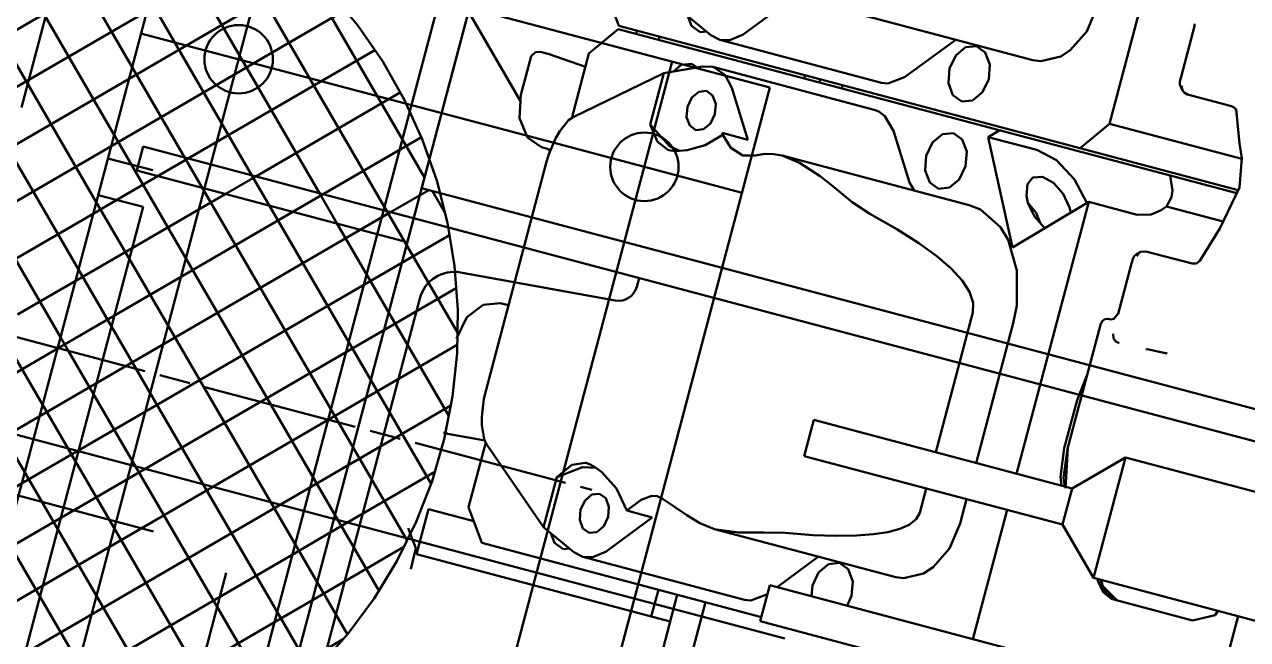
# Model space of a CAD drawing. Header units: centimetres. Extents: x 139057 to 200038, y 34824 to 80516.
# Drawn here: x 170211.96 to 170251.3, y 61306.37 to 61326.15 of the extents above; entities that cross this region are included whole.
import ezdxf

# ---------------------------------------------------------------- set-up
doc = ezdxf.new("R2010")
doc.units = ezdxf.units.CM
doc.header["$LTSCALE"] = 100
doc.layers.get('0').update_dxf_attribs({"lineweight": 0})
doc.layers.add('440_ALTRI_ELEMENTI_001-AM_0', color=31, linetype='Continuous', lineweight=50)
pattern_1 = [(120.1482787466947, (-202.6132455050501, -1485.716848886164), (-1.372756539722049, -0.7973052945079098), []), (210.1482787466947, (-202.6132455050501, -1485.716848886164), (0.7973052945079098, -1.372756539722049), [])]

# ---------------------------------------------------------------- blocks, each defined once
blk = doc.blocks.new('A$C12667F03')
h = blk.add_hatch()
h.set_pattern_fill('ANSI37', color=256, scale=0.5, angle=75.1482787466947, style=0)
h.set_pattern_definition(pattern_1)
h.paths.add_polyline_path([(-387.1008311297301, -1151.592741927656), (-386.6435059207979, -1151.457960067841), (-386.1673863876167, -1151.451274930092), (-385.7063218123767, -1151.573538816127), (-385.2960761088434, -1151.815267934056), (-384.9656285114143, -1152.158949299308), (-384.7408129471842, -1152.579110241088), (-384.637068604261, -1153.044240711781), (-384.6628816809061, -1153.520018963667), (-384.7014065842632, -1153.633433206531), (-383.3847456212643, -1153.98258187488), (-379.8035596470836, -1140.477710573527), (-379.803559093878, -1140.477710715088), (-379.3972878708992, -1138.945637098106), (-380.3170730687234, -1138.516705034825), (-381.6375523499701, -1138.038258119079), (-382.9946480907056, -1137.678387074324), (-384.3786943453852, -1137.439655064198), (-385.778447148532, -1137.324526487442), (-387.1831164817813, -1137.333276188525), (-388.5808175812963, -1137.465952044877), (-389.9620821672979, -1137.721961146744), (-391.3148679594997, -1138.098806737515), (-392.6291940278861, -1138.59396274254), (-393.8942116919461, -1139.203581324371), (-395.1007491137389, -1139.922335407289), (-396.2390230103883, -1140.744542828354), (-397.300344842628, -1141.664748361858), (-398.2763518757674, -1142.674823990616), (-399.1588095195148, -1143.767125001701), (-403.7128378554735, -1143.933398491296), (-404.3893913805041, -1145.164100161346), (-404.9543004344705, -1146.449754177185), (-405.4034237760607, -1147.780595815333), (-405.7333304706517, -1149.145637421461), (-405.9412009875778, -1150.534246473166), (-406.025438745648, -1151.936500726792), (-405.9858677118573, -1153.34003212169), (-402.0505645826015, -1155.735240942391), (-401.7639024249765, -1157.110150149616), (-401.3573410242352, -1158.454262896033), (-400.8332783292535, -1159.757114967855), (-400.1963017649505, -1161.008696107718), (-399.4509987711463, -1162.198996050807), (-398.6031797017458, -1163.318714803609), (-397.659877819151, -1164.359262643906), (-396.6287378511879, -1165.312405003759), (-395.5171775158051, -1166.171002043935), (-394.3340644642267, -1166.927529460343), (-393.0882956377718, -1167.576524308475), (-391.7904742445353, -1168.113105727884), (-390.4502368431095, -1168.532649180444), (-389.0782159596238, -1168.832335187646), (-387.6850441164825, -1169.009344218823), (-387.3726642608199, -1169.021266921016), (-384.6428507372293, -1158.726973204466), (-387.6392871785465, -1157.932386113855), (-387.1574090785834, -1156.115194334241), (-384.1609726354036, -1156.909781409951), (-383.3847456212643, -1153.98258187488), (-384.7014065842632, -1153.633433206531), (-384.816175344542, -1153.97130329028), (-385.0854337915334, -1154.364420494589), (-385.4510827298764, -1154.670420675131), (-385.8852623041275, -1154.86617203668), (-386.3568469743732, -1154.93768528715), (-386.8297392867062, -1154.879531501385), (-387.2693101997975, -1154.695720701071), (-387.6434938806597, -1154.399928851577), (-387.9236260942671, -1154.014758175763), (-388.0896029855612, -1153.567782877537), (-388.1286874964389, -1153.092900096031), (-388.0382223549786, -1152.62495506421), (-387.8248903501335, -1152.198902590724), (-387.5043006289307, -1151.846295899304)])
h.paths.add_polyline_path([(-383.1929615839872, -1159.111450953933), (-384.6428501840237, -1158.726973346027), (-387.2060341435972, -1168.392896792444), (-385.7561455454234, -1168.7773744078), (-385.2742675981972, -1166.960183194431), (-385.7575643464479, -1166.832023842784), (-385.5525096181336, -1166.058749927732), (-385.0692128680203, -1166.186909271928)])
h.paths.add_polyline_path([(-381.5014263942394, -1159.560007772001), (-383.1929615839872, -1159.111450953933), (-385.0692128680203, -1166.186909271928), (-383.3776776764098, -1166.635466089996)])
h.paths.add_polyline_path([(-385.2742675981972, -1166.960183194431), (-385.7561456981603, -1168.777374981495), (-387.2060342963341, -1168.392897358688), (-387.3726636759493, -1169.021266943368), (-386.2813831578496, -1169.062918155047), (-384.8787333715263, -1168.991559176298), (-383.9687121316347, -1168.864293164166), (-383.5827324084494, -1167.408740012499)])
h.paths.add_polyline_path([(-384.6428501840237, -1158.726973346027), (-383.1929615839872, -1159.111450953933), (-382.7110834858868, -1157.29425918177), (-384.160972082198, -1156.909781551512)])
h.paths.add_polyline_path([(-384.160972082198, -1156.909781551512), (-382.7110834858868, -1157.29425918177), (-381.9348564698848, -1154.367059639248), (-383.3847450680587, -1153.982582016441)])
h.paths.add_polyline_path([(-383.1929615839872, -1159.111450953933), (-381.5014263942394, -1159.560007772001), (-381.0195482924137, -1157.742815992387), (-382.7110834858868, -1157.29425918177)])
h.paths.add_polyline_path([(-382.7110834858868, -1157.29425918177), (-381.0195482924137, -1157.742815992387), (-378.6614189140055, -1148.850165894779), (-380.8362508557293, -1148.273449725064), (-380.8003657638583, -1148.138124852034), (-381.7669576119188, -1147.881806588324), (-382.079665920839, -1149.06104874477), (-380.6297773226652, -1149.445526367577)])
h.paths.add_polyline_path([(-381.7669576119188, -1147.881806588324), (-380.8003657638583, -1148.138124852034), (-380.6311961236897, -1147.500175802561), (-378.4563641838286, -1148.076891979726), (-377.8411999318305, -1145.757069951447, -0.4142131629732994), (-378.6224998674843, -1144.411868451687), (-380.7006734694842, -1143.8607838811)])
h.paths.add_polyline_path([(-380.6311961236897, -1147.500175802561), (-380.8362508557293, -1148.273449725064), (-378.6614189140055, -1148.850165894779), (-378.4563641838286, -1148.076891979726)])
h.paths.add_polyline_path([(-378.4563641838286, -1148.076891979726), (-372.8984563584927, -1149.550723238441), (-372.056645288274, -1146.376202216896), (-372.1720805290643, -1146.122373549792), (-376.4959965880516, -1144.975768952223, -0.4142139617730879), (-377.8411999318305, -1145.757069951447)])
h.paths.add_polyline_path([(-380.7006734694842, -1143.8607838811), (-378.6224998674843, -1144.411868451687, -0.4142131629732388), (-377.2772994294319, -1143.630566677602), (-376.6621353059563, -1141.310745155963), (-379.803559093878, -1140.477710715088)])
h.paths.add_polyline_path([(-376.4959965880516, -1144.975768952223), (-372.1720805290643, -1146.122373549792), (-372.2340726583752, -1145.986060066673), (-372.9259227133844, -1144.763896612974), (-373.7226466416869, -1143.607550873014), (-374.6189173880521, -1142.526194667968), (-375.2854298103157, -1141.853378071042), (-375.4495561077747, -1141.809855497035), (-375.4240032184425, -1141.713493971678), (-375.5239980157021, -1141.612553386542), (-376.6621353059563, -1141.310745155963), (-377.2772994294319, -1143.630566677602, -0.4142139617729669)])
h.paths.add_polyline_path([(-375.5239980157021, -1141.612553386542), (-375.6072183932665, -1141.528545870038), (-376.6801319244805, -1140.621744311007), (-377.8284352134469, -1139.813925764116), (-379.0441978808049, -1139.110296858998), (-379.3972878708992, -1138.945637098106), (-379.803559093878, -1140.477710715088)])
h.paths.add_polyline_path([(-373.1035110886696, -1150.323997153493), (-378.6614189140055, -1148.850165894779), (-381.0195482924137, -1157.742815992387), (-375.4616404670778, -1159.216647258552)])
h.paths.add_polyline_path([(-375.4616404670778, -1159.216647258552), (-374.4950486115667, -1159.472965529712), (-372.1369192331586, -1150.580315432104), (-373.1035110886696, -1150.323997153493)])
h.paths.add_polyline_path([(-374.4950480658117, -1159.472965678724), (-373.6734450656477, -1159.690836174937), (-371.7366196263138, -1152.386949001404, -0.3462223393554222), (-370.6001577965471, -1151.531984350237), (-370.6143692984733, -1151.33646400139), (-370.8147867183689, -1150.103265231999), (-371.931863955364, -1149.807041651162)])
h.paths.add_polyline_path([(-373.6734450656477, -1159.690836174937), (-372.1095651696924, -1160.105541697296), (-371.8477758645568, -1159.575050576183), (-371.3402617044303, -1158.26590023801), (-370.950426285297, -1156.916750370117), (-370.6810891266468, -1155.538233502361), (-370.5347145825181, -1154.141593611392), (-370.5125441208038, -1152.737364380213), (-370.6001577965471, -1151.531984350237, 0.3462223393554443), (-371.7366196263138, -1152.386949001404)])
h.paths.add_polyline_path([(-375.4616404670778, -1159.216647258552), (-381.0195482924137, -1157.742815992387), (-383.3776776764098, -1166.635466089996), (-379.7451040289852, -1167.598742342147), (-379.4937654446367, -1167.491202286037), (-378.2565874095562, -1166.826611405762), (-377.3155704747442, -1166.2079306753)])
h.paths.add_polyline_path([(-376.0164080179784, -1165.210107064398), (-375.9823572851274, -1165.18313381687), (-374.9631948891583, -1164.217090732011), (-374.8353648345474, -1164.072506657394), (-373.6734450656477, -1159.690836174937), (-374.4950480658117, -1159.472965678724)])
h.paths.add_polyline_path([(-374.8353648345474, -1164.072506657394), (-374.0329172100428, -1163.164886421117), (-373.1992755226347, -1162.034293739649), (-372.4694390009645, -1160.834791793081), (-372.1095651696924, -1160.105541697296), (-373.6734450656477, -1159.690836174937)])
h.paths.add_polyline_path([(-383.5827324084494, -1167.408740012499), (-383.9687121316347, -1168.864293164166), (-383.4879141404781, -1168.797053805145), (-382.1199717681411, -1168.480093738588), (-380.9656365356896, -1168.102734556946)])
h.paths.add_polyline_path([(-372.8984563584927, -1149.550723238441), (-371.931864501119, -1149.80704150215), (-371.4274982001189, -1147.905045351537), (-371.6527786675397, -1147.26425792888), (-372.056645288274, -1146.376202216896)])
h.paths.add_polyline_path([(-371.082729728103, -1148.997650569829), (-371.6755455426428, -1148.840449242445), (-371.931863955364, -1149.807041651162), (-370.8147867183689, -1150.103265231999), (-370.8396265349838, -1149.950422091933)])
h = blk.add_hatch()
h.set_pattern_fill('ANSI37', color=256, scale=0.5, angle=75.1482787466947, style=0)
h.set_pattern_definition(pattern_1)
h.paths.add_polyline_path([(-383.3776776764098, -1166.635466089996), (-383.5827324084494, -1167.408740012499), (-380.9656365356896, -1168.102734556946), (-380.7850153624568, -1168.043688392791), (-379.7451040289852, -1167.598742342147)])
h.paths.add_polyline_path([(-374.4950486115667, -1159.472965529712), (-375.4616404670778, -1159.216647258552), (-377.3155704747442, -1166.2079306753), (-377.0831364105943, -1166.055114655348), (-376.0164087574485, -1165.210107652994)])
h.paths.add_polyline_path([(-380.6297773226652, -1149.445526367577), (-382.079665920839, -1149.06104874477), (-383.3847450680587, -1153.982582016441), (-381.9348564698848, -1154.367059639248)])
h.paths.add_polyline_path([(-384.6428507372293, -1158.726973204466), (-384.1609726354036, -1156.909781409951), (-387.1574090785834, -1156.115194334241), (-387.6392871785465, -1157.932386113855)])
h.paths.add_polyline_path([(-378.4563641838286, -1148.076891979726), (-378.6614189140055, -1148.850165894779), (-373.1035110886696, -1150.323997153493), (-372.8984563584927, -1149.550723238441)])
h.paths.add_polyline_path([(-377.5592496815625, -1144.693818321975), (-377.8411999318305, -1145.757069951447, 0.4142139617731), (-376.4959965880516, -1144.975768952223)])
h.paths.add_polyline_path([(-373.1035110886696, -1150.323997153493), (-372.1369192331586, -1150.580315432104), (-371.931864501119, -1149.80704150215), (-372.8984563584927, -1149.550723238441)])
h.paths.add_polyline_path([(-377.2772979765687, -1143.630567057582), (-377.2772994294319, -1143.630566677602), (-377.5592496815625, -1144.693818321975), (-376.4959965880516, -1144.975768952223, 0.4142135623730466)])
h.paths.add_polyline_path([(-377.5592496815625, -1144.693818321975), (-377.2772994294319, -1143.630566677602, 0.414213162973263), (-378.6224998674843, -1144.411868451687)])
h.paths.add_polyline_path([(-378.6224998674843, -1144.411868451687, 0.4142131629733116), (-377.8411999318305, -1145.757069951447), (-377.5592496815625, -1144.693818321975)])
for p, q in [((-296.4848111077699, -861.3901943402016), (-409.2649120214883, -1286.690851329418)), ((-341.080600963116, -1033.465042366239), (-383.6896072469208, -1194.146210579725)), ((-358.6149894922528, -1060.57431907818), (-387.3746260061416, -1169.028667009028)), ((-345.8135029647055, -1132.655289492162), (-349.557033359215, -1146.772371529194)), ((-373.3638911313865, -1137.651012881252), (-368.4928320992294, -1146.037735252234)), ((-379.8035596470836, -1140.477710573527), (-388.0753725479844, -1171.671222841891)), ((-379.8035596470836, -1140.477710573527), (-360.4717115975473, -1145.604078798147)), ((-376.6621353059563, -1141.310745155963), (-385.3769612863216, -1174.174886828812)), ((-383.2598646126244, -1141.417315817031), (-384.5414566687796, -1146.250277823361)), ((-373.7226466416869, -1143.607550873014), (-374.6189173880521, -1142.526194667968)), ((-365.7556721355322, -1142.476859441551), (-365.3286097134951, -1143.624668961915)), ((-378.852461603612, -1175.905036366137), (-370.1376356232468, -1143.040894685837)), ((-359.84800878647, -1142.801445974561), (-361.3347151010785, -1143.895940198156)), ((-349.9457198857817, -1142.99660472438), (-350.2863956551555, -1143.797540588828)), ((-363.3490840263221, -1143.113997525128), (-362.3699684470448, -1143.921954786929)), ((-362.9963757089827, -1143.623421809229), (-363.1135352301899, -1143.308366423997)), ((-357.8460567231778, -1143.177651262435), (-352.013154872835, -1144.724404713663)), ((-372.9259227133844, -1144.763896612974), (-373.7226466416869, -1143.607550873014)), ((-365.3542415529046, -1143.721328197571), (-366.2939407985214, -1144.506703479739)), ((-365.3542415529046, -1143.721328197571), (-345.4540371756557, -1148.998411639186)), ((-365.3286097134951, -1143.624668961915), (-345.4090734861347, -1148.906878768059)), ((-364.7539705216441, -1143.77705025539), (-364.7796023610535, -1143.873709498497)), ((-362.7120834711495, -1143.827095380577), (-362.9963757089827, -1143.623421809229)), ((-362.5099760006669, -1143.80620121822), (-362.7120834711495, -1143.827095380577)), ((-350.2863956551555, -1143.797540588828), (-350.8131773072782, -1144.406873083266)), ((-346.8216373651776, -1143.633646620961), (-347.2516115020517, -1145.255105382355)), ((-346.8147228724811, -1143.556853456947), (-346.8223769824508, -1143.634485057148)), ((-380.7006740245524, -1143.860783739539), (-366.2017879887972, -1147.705559900554)), ((-364.0246765624288, -1143.970442487451), (-364.0503083999756, -1144.067101723107)), ((-362.3699684470448, -1143.921954786929), (-362.081757265285, -1144.071835784765)), ((-361.7646839629415, -1144.085566213878), (-362.081757265285, -1144.071835784765)), ((-362.081757265285, -1144.071835784765), (-356.8872896890643, -1145.449290929886)), ((-361.3347151010785, -1143.895940198156), (-361.7646839629415, -1144.085566213878)), ((-354.4987472380999, -1144.065281918796), (-356.1402475248578, -1145.273395335826)), ((-368.1615295104239, -1144.634267723712), (-368.481414885402, -1145.840575045499)), ((-368.1472529053244, -1144.59408466384), (-368.1615295104239, -1144.634267723712)), ((-368.0129951286617, -1144.466225950571), (-368.1472529053244, -1144.59408466384)), ((-367.8558018032018, -1144.456699228438), (-368.0129951286617, -1144.466225950571)), ((-367.8558018032018, -1144.456699228438), (-367.611253925741, -1144.521547785553)), ((-367.611253925741, -1144.521547785553), (-367.6054543770406, -1144.523085697147)), ((-367.6054543770406, -1144.523085697147), (-366.4086432858858, -1144.939253574761)), ((-366.2939407985214, -1144.506703479739), (-366.846435134441, -1146.590193396958)), ((-354.7002029578689, -1144.994694544526), (-354.4970788575265, -1144.570073424431)), ((-354.4970788575265, -1144.570073424431), (-354.1788161929253, -1144.30427016184)), ((-354.1788161929253, -1144.30427016184), (-353.830957004011, -1144.268228820118)), ((-353.830957004011, -1144.268228820118), (-353.5466647699031, -1144.471902398916)), ((-353.5466647699031, -1144.471902398916), (-353.4019296664301, -1144.860482192191)), ((-351.1209339659217, -1144.607698483916), (-351.7626236520264, -1144.760837613198)), ((-350.8131773072782, -1144.406873083266), (-351.1209339659217, -1144.607698483916)), ((-372.2340726583752, -1145.986060066673), (-372.9259227133844, -1144.763896612974)), ((-363.6131373915377, -1144.771043835732), (-372.3279633737657, -1177.635185508581)), ((-362.6370522316101, -1144.929144075664), (-363.8878653265092, -1145.145774758013)), ((-363.5869553360644, -1145.093662580999), (-363.3290770027343, -1144.878058745118)), ((-363.3290770027343, -1144.878058745118), (-362.9812178063694, -1144.842017403396)), ((-362.9812178063694, -1144.842017403396), (-362.8160201843384, -1144.960312558862)), ((-362.312443836734, -1144.941768942925), (-362.6370522316101, -1144.929144075664)), ((-362.312443836734, -1144.941768942925), (-357.1179762605134, -1146.319224080595)), ((-362.312443836734, -1144.941768942925), (-362.2404913745377, -1144.964987351152)), ((-362.2404913745377, -1144.964987351152), (-361.9100266407731, -1145.205217047187)), ((-354.7341733902249, -1145.464171393367), (-354.7002029578689, -1144.994694544526)), ((-353.4019296664301, -1144.860482192191), (-353.4359000913355, -1145.329959033581)), ((-351.7626236520264, -1144.760837613198), (-352.0136381640586, -1144.724276548775)), ((-363.8878653265092, -1145.145774758013), (-366.7991662185195, -1146.55824185774)), ((-363.8878653265092, -1145.145774758013), (-364.3256571750644, -1146.79671458021)), ((-361.9100266407731, -1145.205217047187), (-361.6948877974901, -1145.615052721056)), ((-359.3410530790243, -1145.212433351728), (-359.3666849165711, -1145.309092587384)), ((-358.8524406153265, -1145.34200230852), (-358.8780724528733, -1145.438661544176)), ((-356.1402475248578, -1145.273395335826), (-356.6790322169218, -1145.473479217442)), ((-353.4359000913355, -1145.329959033581), (-353.6390241972658, -1145.754580153676)), ((-347.2887962098721, -1145.405084690603), (-347.2924032166156, -1145.42844041303)), ((-347.2924032166156, -1145.42844041303), (-347.2919107686284, -1145.504611326905)), ((-347.2516115020517, -1145.255105382355), (-347.2887962098721, -1145.405084690603)), ((-360.4717115975473, -1145.604078798147), (-369.1865375797752, -1178.468220478448)), ((-362.9855058203939, -1145.927170670184), (-362.7621145110134, -1145.740183173271)), ((-362.7621145110134, -1145.740183173271), (-362.517498561323, -1145.715042865428)), ((-362.517498561323, -1145.715042865428), (-362.3179653018269, -1145.857961489412)), ((-361.6948877974901, -1145.615052721056), (-361.1837804682109, -1147.282773478481)), ((-358.1347457591, -1145.532318724843), (-358.1603776003722, -1145.628977960499)), ((-356.6790322169218, -1145.473479217442), (-356.8877729877386, -1145.449162772449)), ((-354.5894382904771, -1145.852751186641), (-354.7341733902249, -1145.464171393367)), ((-353.6390241972658, -1145.754580153676), (-353.9572868637297, -1146.020383431169)), ((-347.2919107686284, -1145.504611326905), (-347.25993459034, -1145.592751978489)), ((-347.2608718491647, -1145.590434318932), (-347.25993459034, -1145.592751978489)), ((-347.2608718491647, -1145.590434318932), (-347.1924585636261, -1145.708928501757)), ((-347.2237336199287, -1145.545968009683), (-347.2150112885538, -1145.657427294704)), ((-347.2150112885538, -1145.657427294704), (-347.194589386836, -1145.705259768816)), ((-347.194589386836, -1145.705259768816), (-347.1520933631364, -1145.761532215925)), ((-347.194589386836, -1145.705259768816), (-347.1924585636261, -1145.708928501757)), ((-347.1520933631364, -1145.761532215925), (-347.040211114243, -1145.825341402146)), ((-371.6527786675397, -1147.26425792888), (-372.2340726583752, -1145.986060066673)), ((-368.5250069062713, -1146.594074203225), (-368.481414885402, -1145.840575045499)), ((-363.1282547387782, -1146.225549622031), (-362.9855058203939, -1145.927170670184)), ((-362.3179653018269, -1145.857961489412), (-362.216098264933, -1146.131200125965)), ((-362.216098264933, -1146.131200125965), (-362.239956322268, -1146.46110623196)), ((-354.3051460600946, -1146.05642476544), (-354.5894382904771, -1145.852751186641)), ((-353.9572868637297, -1146.020383431169), (-354.3051460600946, -1146.05642476544)), ((-347.040211114243, -1145.825341402146), (-345.6294694963399, -1146.199438131007)), ((-345.6294694963399, -1146.199438131007), (-345.5152587919983, -1146.270072145911)), ((-368.2661014750156, -1147.209496206196), (-368.5250069062713, -1146.594074203225)), ((-366.9459927409443, -1146.657420857402), (-366.7991662185195, -1146.55824185774)), ((-363.1521127849373, -1146.555455735477), (-363.1282547387782, -1146.225549622031)), ((-363.050729044855, -1146.828566222044), (-363.1521127849373, -1146.555455735477)), ((-362.239956322268, -1146.46110623196), (-362.3827052313391, -1146.759485191258)), ((-357.1179762605134, -1146.319224080595), (-356.9728669870201, -1146.374774052354)), ((-356.9728669870201, -1146.374774052354), (-356.7738463758978, -1146.519625856134)), ((-356.7738463758978, -1146.519625856134), (-356.4999369300458, -1146.992636023613)), ((-345.5152587919983, -1146.270072145911), (-345.4770908403698, -1146.340715317579)), ((-345.4782503760907, -1146.294369815441), (-345.3687475967708, -1147.402973158809)), ((-367.234410050467, -1147.007696046086), (-366.9459927409443, -1146.657420857402)), ((-363.7036310556832, -1147.488253994437), (-364.3256571750644, -1146.79671458021)), ((-364.0902231793407, -1147.348494275066), (-364.3256571750644, -1146.79671458021)), ((-362.8507124959979, -1146.971612988564), (-363.050729044855, -1146.828566222044)), ((-362.6065798375312, -1146.946344523283), (-362.8507124959979, -1146.971612988564)), ((-362.3827052313391, -1146.759485191258), (-362.6065798375312, -1146.946344523283)), ((-356.4999369300458, -1146.992636023613), (-355.9893128919903, -1148.660228623601)), ((-353.0838343027535, -1146.975162266346), (-353.4504404320869, -1147.195039948972)), ((-349.557033359215, -1146.772371529194), (-350.4967325917933, -1147.557746803912)), ((-349.557033359215, -1146.772371529194), (-345.2991938266459, -1147.901454126986)), ((-371.1868845048848, -1148.58944655821), (-371.6527786675397, -1147.26425792888)), ((-367.8209133941236, -1147.51842672989), (-368.2661014750156, -1147.209496206196)), ((-367.5901698685739, -1147.777733354422), (-367.3665248035941, -1147.240613831731)), ((-367.4100289746675, -1147.385161763581), (-361.3688259750161, -1148.98715196416)), ((-367.3665248035941, -1147.240613831731), (-367.234410050467, -1147.007696046086)), ((-363.734565313116, -1147.616613155755), (-364.0902231793407, -1147.348494275066)), ((-361.9835894416574, -1147.1270659031), (-362.5505074217472, -1147.454699850234)), ((-362.0039341181073, -1147.065287320467), (-361.1837804682109, -1147.282773478481)), ((-362.0039341181073, -1147.065287320467), (-361.9849405113164, -1147.12825947121)), ((-361.7352313167903, -1147.546227856132), (-361.9835894416574, -1147.1270659031)), ((-355.4435263491723, -1147.797812520119), (-355.2404022544179, -1147.373191385122)), ((-355.2404022544179, -1147.373191385122), (-354.9221395860914, -1147.107388115081)), ((-354.9221395860914, -1147.107388115081), (-354.5742803953144, -1147.07134678826)), ((-354.5742803953144, -1147.07134678826), (-354.2899881612066, -1147.275020359608)), ((-354.2899881612066, -1147.275020359608), (-354.1452530614588, -1147.663600152882)), ((-353.4504404320869, -1147.195039948972), (-351.8932600702647, -1147.60796891764)), ((-353.4504404320869, -1147.195039948972), (-352.6729269410971, -1150.749062320741)), ((-380.8362508557293, -1148.273449725064), (-380.6311961236897, -1147.500175802561)), ((-247.2414446074072, -1182.872116549464), (-380.6311961236897, -1147.500175802561)), ((-367.8199467967752, -1147.518683037313), (-367.5203510440442, -1147.610026522132)), ((-367.676760659695, -1148.067209234985), (-367.5901698685739, -1147.777733354422)), ((-367.592204674289, -1147.588386154326), (-367.5449714559618, -1147.669709725829)), ((-363.734565313116, -1147.616613155755), (-363.7316655303839, -1147.617382107826)), ((-363.5841536309126, -1147.640463209304), (-363.7316655303839, -1147.617382107826)), ((-363.3824970490787, -1147.642727127823), (-363.7036310556832, -1147.488253994437)), ((-363.3845583918992, -1147.642697787436), (-363.5841536309126, -1147.640463209304)), ((-363.1336595836583, -1147.619223556074), (-363.3845583918992, -1147.642697787436)), ((-362.5505074217472, -1147.454699850234), (-363.1336595836583, -1147.619223556074)), ((-361.3433802119944, -1147.785148261639), (-361.7352313167903, -1147.546227856132)), ((-360.939298105568, -1147.786776340159), (-361.3433802119944, -1147.785148261639)), ((-360.939298105568, -1147.786776340159), (-360.6464651982787, -1147.739764234575)), ((-360.6464651982787, -1147.739764234575), (-360.3582028347555, -1147.741199134442)), ((-360.3582028347555, -1147.741199134442), (-360.0787325139645, -1147.789444273862)), ((-360.0787325139645, -1147.789444273862), (-354.0612115200165, -1149.385154543968)), ((-354.1452530614588, -1147.663600152882), (-354.1792234826389, -1148.133077001723)), ((-351.8932600702647, -1147.60796891764), (-351.2620059988949, -1147.940893149527)), ((-345.3684912818971, -1147.402006572636), (-345.368619439334, -1147.402489869448)), ((-345.368619439334, -1147.402489869448), (-345.2968792087886, -1147.875169298204)), ((-380.3170695576373, -1148.266284054669), (-381.7669581651244, -1147.881806439313)), ((-367.676760659695, -1148.067209234985), (-369.601199290857, -1155.324384986016)), ((-360.0758327386829, -1147.790213225933), (-359.5179901636693, -1148.023491828295)), ((-359.5179901636693, -1148.023491828295), (-358.8591574627462, -1148.45528805122)), ((-355.4774967815283, -1148.267289361509), (-355.4435263491723, -1147.797812520119)), ((-354.1792234826389, -1148.133077001723), (-354.3823475904319, -1148.557698121818)), ((-351.2620059988949, -1147.940893149527), (-350.6782466593686, -1148.560211344215)), ((-345.2968792087886, -1147.875169298204), (-345.3665849558565, -1148.818827791663)), ((-372.1369192331586, -1150.580315432104), (-380.8362508557293, -1148.273449725064)), ((-358.8591574627462, -1148.45528805122), (-358.5027785181555, -1148.732391907426)), ((-355.3327616817805, -1148.655869147333), (-355.4774967815283, -1148.267289361509)), ((-354.3823475904319, -1148.557698121818), (-354.7006102568957, -1148.82350138441)), ((-352.1945067338202, -1148.714728003892), (-352.0314394283596, -1148.505536569806)), ((-352.0314394283596, -1148.505536569806), (-352.0066260743442, -1148.491942553374)), ((-352.0066260743442, -1148.491942553374), (-351.7038972164992, -1148.473935975286)), ((-351.7038972164992, -1148.473935975286), (-351.355626088709, -1148.664573004993)), ((-350.6782466593686, -1148.560211344215), (-350.2759583696279, -1149.309869526478)), ((-347.6056718594882, -1148.427846862527), (-347.5300730086419, -1148.919137059303)), ((-362.009622064561, -1151.403633205744), (-371.6755460883978, -1148.840449108335)), ((-370.8396265349838, -1149.950422091933), (-371.1868845048848, -1148.58944655821)), ((-358.5027785181555, -1148.732391907426), (-357.8228739846054, -1149.285646884295)), ((-355.9893128919903, -1148.660228623601), (-355.8387749485228, -1148.913784986886)), ((-355.0484694551233, -1148.859542726132), (-355.3327616817805, -1148.655869147333)), ((-354.7006102568957, -1148.82350138441), (-355.0484694551233, -1148.859542726132)), ((-352.2243558700684, -1149.090635283443), (-352.1945067338202, -1148.714728003892)), ((-351.355626088709, -1148.664573004993), (-351.0413619942519, -1149.020515865239)), ((-347.5300730086419, -1148.919137059303), (-347.5532653733644, -1149.1255895184)), ((-345.3665849558565, -1148.818827791663), (-346.0084895055297, -1150.137344299408)), ((-380.6297773226652, -1149.445526367577), (-382.079665920839, -1149.06104874477)), ((-357.8228739846054, -1149.285646884295), (-357.2642148036066, -1149.66604986653)), ((-350.2221796374324, -1149.28067880735), (-352.6729269410971, -1150.749062320741)), ((-350.2221796374324, -1149.28067880735), (-352.5405796665254, -1158.023507094535)), ((-352.1760605398122, -1149.310354551824), (-352.2243558700684, -1149.090635283443)), ((-351.9681279576871, -1149.749316162022), (-352.1760605398122, -1149.310354551824)), ((-352.1687601629201, -1149.325739762338), (-351.9123371533606, -1149.638411297055)), ((-351.0413619942519, -1149.020515865239), (-350.8334294084016, -1149.459477482887)), ((-350.2221796374324, -1149.28067880735), (-348.6649992737475, -1149.693607776018)), ((-347.5532653733644, -1149.1255895184), (-347.717484708086, -1149.432758866402)), ((-385.7561455454234, -1168.7773744078), (-380.6297773226652, -1149.445526367577)), ((-357.2642148036066, -1149.66604986653), (-356.3961442011896, -1150.155400364252)), ((-354.0612115200165, -1149.385154543968), (-353.7051844104681, -1149.525085604342)), ((-353.7051844104681, -1149.525085604342), (-353.0573025244776, -1150.095712943526)), ((-351.6537356927547, -1150.104775740358), (-351.9681279576871, -1149.749316162022)), ((-351.9123371533606, -1149.638411297055), (-351.7834797102514, -1149.958120553347)), ((-350.8334294084016, -1149.459477482887), (-350.7972225743833, -1149.625297604653)), ((-348.2132900703255, -1149.689243352565), (-348.6649992737475, -1149.693607776018)), ((-347.8867374445799, -1149.548234021815), (-348.2132900703255, -1149.689243352565)), ((-347.717484708086, -1149.432758866402), (-347.8867374445799, -1149.548234021815)), ((-347.717484708086, -1149.432758866402), (-345.8998076926473, -1149.914765639754)), ((-370.6143692984733, -1151.33646400139), (-370.8396265349838, -1149.950422091933)), ((-353.0573025244776, -1150.095712943526), (-352.8140846296701, -1150.501097081753)), ((-351.6243719934973, -1150.120838812145), (-351.6537356927547, -1150.104775740358)), ((-346.0078780494187, -1150.136989167484), (-346.6471032026711, -1151.182057207974)), ((-346.0084895055297, -1150.137344299408), (-346.0086176629666, -1150.13782760367)), ((-356.3961442011896, -1150.155400364252), (-355.6832703511718, -1150.60773445532)), ((-352.8140846296701, -1150.501097081753), (-352.5277646734867, -1151.491058392974)), ((-355.6832703511718, -1150.60773445532), (-355.1047127108577, -1151.030141031893)), ((-348.5683757934275, -1150.897596521827), (-348.6865148517791, -1150.966621256026)), ((-348.6107823989842, -1150.928768298181), (-348.6762900549475, -1151.023647150549)), ((-348.5726559787545, -1150.900082482549), (-348.6107823989842, -1150.928768298181)), ((-348.5539571914378, -1150.890039822611), (-348.5726559787545, -1150.900082482549)), ((-348.5683757934275, -1150.897596521827), (-348.5726559787545, -1150.900082482549)), ((-348.3784495397958, -1150.871920338424), (-348.5539571914378, -1150.890039822611)), ((-348.3784495397958, -1150.871920338424), (-346.8961800887737, -1151.264984621259)), ((-355.1047127108577, -1151.030141031893), (-354.6441673572663, -1151.427460773441)), ((-348.8446304287318, -1151.262477158161), (-349.2746045618806, -1152.883935912105)), ((-348.795937671468, -1151.096410109254), (-348.8446304287318, -1151.262477158161)), ((-348.7590881447795, -1151.029624162766), (-348.795937671468, -1151.096410109254)), ((-348.6827179539505, -1150.964007130417), (-348.7590881447795, -1151.029624162766)), ((-348.6827179539505, -1150.964007130417), (-348.6865148517791, -1150.966621256026)), ((-346.7592049289051, -1151.261476686748), (-346.8961800887737, -1151.264984621259)), ((-346.6443423863057, -1151.175547374936), (-346.7592049289051, -1151.261476686748)), ((-346.6469750452343, -1151.181573903712), (-346.6471032026711, -1151.182057207974)), ((-346.6469750452343, -1151.181573903712), (-346.6443423863057, -1151.175547374936)), ((-370.5125441208038, -1152.737364380213), (-370.6143692984733, -1151.33646400139)), ((-365.4453210506144, -1152.452202721091), (-370.4198542378399, -1151.550167782756)), ((-362.009622064561, -1151.403633205744), (-265.3503818410936, -1177.035474328848)), ((-354.6441673572663, -1151.427460773441), (-354.2937332700494, -1151.806961698981)), ((-352.5277646734867, -1151.491058392974), (-352.5335767503384, -1152.615120878967)), ((-364.6824214841727, -1151.729429586383), (-364.7583130217645, -1152.015621221217)), ((-354.2937332700494, -1151.806961698981), (-354.0521473988447, -1152.173634252104)), ((-375.6102705087069, -1166.994723348471), (-371.7366196263138, -1152.386949001404)), ((-354.0521473988447, -1152.173634252104), (-353.9323599162999, -1152.52559618518)), ((-370.5347145825181, -1154.141593611392), (-370.5125441208038, -1152.737364380213)), ((-369.692257114828, -1152.587616323086), (-370.2220911040458, -1152.993882498296)), ((-369.1524875398281, -1152.539874261769), (-369.692257114828, -1152.587616323086)), ((-368.8791503265056, -1152.601494199189), (-369.1515209424797, -1152.540130576643)), ((-353.9459328326884, -1152.840124851617), (-355.1378134462539, -1157.334779529425)), ((-353.9323599162999, -1152.52559618518), (-353.9459328326884, -1152.840124851617)), ((-352.5335767503384, -1152.615120878967), (-352.6473159390989, -1153.184488630446)), ((-349.2721401985291, -1152.872691942903), (-349.4150031759891, -1153.042754924449)), ((-349.2744764025811, -1152.883452615293), (-349.2721401985291, -1152.872691942903)), ((-370.2220911040458, -1152.993882498296), (-370.5575940135423, -1153.669973498734)), ((-352.6473159390989, -1153.184488630446), (-353.8391965508017, -1157.679143308254)), ((-349.8441629476401, -1153.23518189654), (-350.9026298254284, -1157.226725226792)), ((-349.8441629476401, -1153.23518189654), (-349.788540448204, -1153.119059598597)), ((-349.788540448204, -1153.119059598597), (-349.7008089247647, -1153.047661563905)), ((-349.7008089247647, -1153.047661563905), (-349.6096079490635, -1153.03925728664)), ((-349.609479789764, -1153.038773989829), (-349.5553506139222, -1153.053127823921)), ((-349.504516490877, -1153.060400507005), (-349.5548673171106, -1153.053255981358)), ((-349.4150031759891, -1153.042754924449), (-349.504516490877, -1153.060400507005)), ((-385.414589663178, -1153.444313219341), (-380.5816276549849, -1154.725905268046)), ((-349.4307550556514, -1153.52740853891), (-349.4215649302605, -1153.674166976067)), ((-349.4215649302605, -1153.674166976067), (-349.3489625315669, -1153.771011664125)), ((-349.3489625315669, -1153.771011664125), (-349.2366772658679, -1153.823547548207)), ((-348.3784558709267, -1154.016470579954), (-348.2866403936896, -1154.033058761212)), ((-348.2866403936896, -1154.033058761212), (-348.0943394314054, -1154.070603302273)), ((-347.9948205548826, -1154.091303354653), (-348.0943394314054, -1154.070603302273)), ((-370.6810891266468, -1155.538233502361), (-370.5347145825181, -1154.141593611392)), ((-347.9948205548826, -1154.091303354653), (-347.6998044896427, -1154.155051073583)), ((-380.0983314506266, -1154.854064470681), (-379.1317390474978, -1155.110382883402)), ((-350.2759313109818, -1154.863406798395), (-350.5949791643325, -1155.653007625195)), ((-359.9961625776741, -1163.317741690727), (-390.9271194479916, -1155.115552535804)), ((-378.6484428505901, -1155.238542086037), (-373.8154808349464, -1156.520134142193)), ((-370.950426285297, -1156.916750370117), (-370.6810891266468, -1155.538233502361)), ((-369.7413148816231, -1156.196092432889), (-369.6694248217646, -1155.618730916234)), ((-369.6694248217646, -1155.618730916234), (-369.601199290857, -1155.324384986016)), ((-350.5949791643325, -1155.653007625195), (-351.0050886190984, -1157.19955546275)), ((-369.7419730677757, -1156.463869518193), (-369.7413148816231, -1156.196092432889)), ((-359.0645950763974, -1156.293485975417), (-359.3721771716628, -1157.453396862897)), ((-359.0645950763974, -1156.293485975417), (-350.7519004206661, -1158.497824302467)), ((-373.3321846380386, -1156.648293344828), (-372.3655922367725, -1156.904611757549)), ((-370.9714995372597, -1156.701663373562), (-370.8497088934782, -1156.733959487232)), ((-370.8439093429151, -1156.735497398826), (-370.8497088934782, -1156.733959487232)), ((-369.6943065795604, -1156.949304542097), (-370.8439093429151, -1156.735497398826)), ((-369.665018445954, -1156.911033062788), (-369.7419730677757, -1156.463869518193)), ((-371.8822960324142, -1157.032770975085), (-367.0493340223584, -1158.31436302379)), ((-371.3402617044303, -1158.26590023801), (-370.950426285297, -1156.916750370117)), ((-369.6118544723395, -1157.01875883207), (-370.1643488045338, -1159.102248749288)), ((-369.6474484346363, -1156.946211820992), (-369.6943065795604, -1156.949304542097)), ((-369.5866289410296, -1157.069934240135), (-369.665018445954, -1156.911033062788)), ((-369.5866289410296, -1157.069934240135), (-367.7577606971863, -1159.739386847767)), ((-351.0050886190984, -1157.19955546275), (-351.1306004106555, -1158.127380906197)), ((-350.9026298254284, -1157.226725226792), (-351.0281416207108, -1158.154550655338)), ((-350.8955810714069, -1157.200143924507), (-350.9703843455318, -1158.484890780004)), ((-359.3721771716628, -1157.453396862897), (-351.0594825159314, -1159.657735189947)), ((-349.0398252840641, -1157.503440721484), (-350.7519004206661, -1158.497824302467)), ((-349.0398252840641, -1157.503440721484), (-350.0650989274982, -1161.369810326549)), ((-349.0398252840641, -1157.503440721484), (-339.5179235294017, -1160.028433396074)), ((-380.2931849240813, -1159.880406050535), (-388.0259241379354, -1157.829858756217)), ((-367.3312468613985, -1158.130977085384), (-366.8480332392755, -1157.736660464259)), ((-367.3312468613985, -1158.130977085384), (-366.5057823091302, -1157.813451072725)), ((-366.8480332392755, -1157.736660464259), (-366.4002767867896, -1157.669174133393)), ((-366.5057823091302, -1157.813451072725), (-366.0656290288571, -1157.837059146317)), ((-366.3973770059201, -1157.669943085464), (-366.4002767867896, -1157.669174133393)), ((-366.3973770059201, -1157.669943085464), (-366.2571007005427, -1157.724211460503)), ((-366.2571007005427, -1157.724211460503), (-366.0829103227261, -1157.824200047704)), ((-366.0829103227261, -1157.824200047704), (-365.8793424043361, -1157.973361371609)), ((-365.8793424043361, -1157.973361371609), (-365.4068569104675, -1158.503167657705)), ((-371.8477758645568, -1159.575050576183), (-371.3402617044303, -1158.26590023801)), ((-367.3312468613985, -1158.130977085384), (-367.7577606971863, -1159.739386847767)), ((-351.1306004106555, -1158.127380906197), (-351.0940741311315, -1158.407087585481)), ((-351.0281416207108, -1158.154550655338), (-350.9911320387873, -1158.43438549951)), ((-366.566037818, -1158.442522233876), (-366.2035656675253, -1158.538641630264)), ((-366.4201725322309, -1158.87950885907), (-366.1967812209878, -1158.692521369609)), ((-366.1967812209878, -1158.692521369609), (-365.9521652731601, -1158.667381054314)), ((-365.9521652731601, -1158.667381054314), (-365.7526320118013, -1158.810299670848)), ((-365.4068569104675, -1158.503167657705), (-365.0768391239944, -1159.209349116834)), ((-364.6109779264334, -1158.866814664158), (-364.2665433428738, -1158.730547225627)), ((-364.2665433428738, -1158.730547225627), (-364.0957559935305, -1158.745833857509)), ((-364.0957559935305, -1158.745833857509), (-363.9406735479388, -1158.816443233343)), ((-355.4453955415192, -1158.494690409454), (-355.6530134539607, -1159.277630245837)), ((-350.7519004206661, -1158.497824302467), (-351.0594825159314, -1159.657735189947)), ((-371.4508051584962, -1159.164588941785), (-371.8352827757153, -1160.614477543684)), ((-371.4508051584962, -1159.164588941785), (-369.997533478916, -1159.549963674101)), ((-370.1643488045338, -1159.102248749288), (-369.7372863843593, -1160.250058269652)), ((-366.5867795004997, -1159.507793916913), (-366.5629214506152, -1159.177887810918)), ((-366.5629214506152, -1159.177887810918), (-366.4201725322309, -1158.87950885907)), ((-365.7526320118013, -1158.810299670848), (-365.65076497677, -1159.083538322302)), ((-365.65076497677, -1159.083538322302), (-365.674623034105, -1159.413444435748)), ((-364.6109779264334, -1158.866814664158), (-365.0768391239944, -1159.209349116834)), ((-363.9406735479388, -1158.816443233343), (-363.1448133486811, -1159.351822583529)), ((-354.1467786479298, -1158.839054195734), (-354.3543965603712, -1159.621994032117)), ((-352.8481617617908, -1159.183417982014), (-353.9503309253159, -1163.339765301498)), ((-372.4694390009645, -1160.834791793081), (-371.8477758645568, -1159.575050576183)), ((-366.4853957511041, -1159.780904410931), (-366.5867795004997, -1159.507793916913)), ((-365.674623034105, -1159.413444435748), (-365.8173719450388, -1159.711823380145)), ((-364.2566854591969, -1159.426835289749), (-365.7433917719427, -1160.521329513344)), ((-365.0768391239944, -1159.209349116834), (-364.2566854591969, -1159.426835289749)), ((-363.1448133486811, -1159.351822583529), (-362.7291309844259, -1159.612063667329)), ((-355.7700209106806, -1159.48869008437), (-355.9939757838401, -1159.664147956821)), ((-355.6530134539607, -1159.277630245837), (-355.7700209106806, -1159.48869008437)), ((-371.8661177131835, -1160.420596896263), (-372.1056464511457, -1159.773068903538)), ((-367.7577606971863, -1159.739386847767), (-366.778645117909, -1160.547344109567)), ((-367.4050523798469, -1160.248811124417), (-367.5222119010541, -1159.933755731734)), ((-366.2853792078349, -1159.92395117745), (-366.4853957511041, -1159.780904410931)), ((-366.0412465419176, -1159.89868271962), (-366.2853792078349, -1159.92395117745)), ((-365.8173719450388, -1159.711823380145), (-366.0412465419176, -1159.89868271962)), ((-362.7291309844259, -1159.612063667329), (-362.2576331730488, -1159.802271625551)), ((-362.1901986833218, -1159.819119161519), (-362.2576331730488, -1159.802271625551)), ((-362.2547333996299, -1159.803040577623), (-356.4218315492872, -1161.349794028851)), ((-361.484173814908, -1159.909092112037), (-362.1901986833218, -1159.819119161519)), ((-360.6545283842388, -1159.911319932493), (-361.484173814908, -1159.909092112037)), ((-359.985419214845, -1159.927878102812), (-360.6545283842388, -1159.911319932493)), ((-359.0896549310091, -1159.996780863556), (-359.985419214845, -1159.927878102812)), ((-357.1401823695305, -1159.970074376615), (-357.6856928236339, -1160.012155829521)), ((-356.6812220803949, -1159.899351662549), (-357.1401823695305, -1159.970074376615)), ((-356.3001820902828, -1159.798655210587), (-356.6812220803949, -1159.899351662549)), ((-355.9939757838401, -1159.664147956821), (-356.3001820902828, -1159.798655210587)), ((-354.3543965603712, -1159.621994032117), (-354.6950723278824, -1160.422929911467)), ((-351.0594825159314, -1159.657735189947), (-350.0650989274982, -1161.369810326549)), ((-369.7372863843593, -1160.250058269652), (-360.7460438563976, -1162.63433212653)), ((-367.120760145739, -1160.452484703215), (-367.4050523798469, -1160.248811124417)), ((-358.3298358276043, -1160.022392100247), (-359.0896549310091, -1159.996780863556)), ((-357.6856928236339, -1160.012155829521), (-358.3298358276043, -1160.022392100247)), ((-372.023162271038, -1161.092800176295), (-371.8661177131835, -1160.420596896263)), ((-371.8352827757153, -1160.614477543684), (-363.6806259706173, -1162.77690781519)), ((-366.9186526715312, -1160.431590548309), (-367.120760145739, -1160.452484703215)), ((-366.778645117909, -1160.547344109567), (-366.4904339361492, -1160.697225099953)), ((-366.1733606356684, -1160.710955521616), (-366.4904339361492, -1160.697225099953)), ((-366.4904339361492, -1160.697225099953), (-361.2959663599286, -1162.074680237623)), ((-365.7433917719427, -1160.521329513344), (-366.1733606356684, -1160.710955521616)), ((-358.9074239126894, -1160.690671233984), (-360.2404309782687, -1161.671773238631)), ((-354.6950723278824, -1160.422929911467), (-355.2218539800051, -1161.032262405904)), ((-373.1992755226347, -1162.034293739649), (-372.4694390009645, -1160.834791793081)), ((-358.9057555339787, -1161.195462732168), (-358.5874928656522, -1160.929659469577)), ((-358.5874928656522, -1160.929659469577), (-358.2396336748752, -1160.893618135306)), ((-358.2396336748752, -1160.893618135306), (-357.9553414407674, -1161.097291706654)), ((-357.9553414407674, -1161.097291706654), (-357.8106063410196, -1161.485871507379)), ((-355.2218539800051, -1161.032262405904), (-355.5296106386486, -1161.233087806555)), ((-377.9568393706832, -1161.215488208982), (-378.9821130141172, -1165.081857814046)), ((-359.1088796287331, -1161.620083867165), (-358.9057555339787, -1161.195462732168)), ((-357.8106063410196, -1161.485871507379), (-357.8445767621997, -1161.955348356219)), ((-356.1713003228906, -1161.386226928385), (-356.4223148386482, -1161.349665878864)), ((-355.5296106386486, -1161.233087806555), (-356.1713003228906, -1161.386226928385)), ((-350.0650989274982, -1161.369810326549), (-340.9008363607827, -1163.799965194019)), ((-349.93799202624, -1161.403516201826), (-349.9313263419572, -1161.472013054939)), ((-349.9313263419572, -1161.472013054939), (-349.7601920973066, -1161.829314498755)), ((-349.8350499320331, -1161.430814108404), (-349.8288675464246, -1161.49918280408)), ((-349.8288675464246, -1161.49918280408), (-349.7536047987196, -1161.656220285746)), ((-349.7888884704116, -1161.62151707575), (-349.7997693169418, -1161.440169727954)), ((-363.4525025832954, -1161.916640585812), (-364.3111692584607, -1165.154725125583)), ((-364.0614557966146, -1161.755159987661), (-364.2895791839364, -1162.615427224489)), ((-360.5512418627295, -1161.899721911701), (-361.087708887786, -1162.098868547531)), ((-360.4743463370505, -1161.60974417493), (-360.7819284323159, -1162.76965506241)), ((-360.4743463370505, -1161.60974417493), (-347.8119858700338, -1164.967515370401)), ((-359.1336826804582, -1161.965257829579), (-359.1088796287331, -1161.620083867165)), ((-349.3055897105041, -1162.09884171054), (-349.7888884704116, -1161.62151707575)), ((-349.7601920973066, -1161.829314498755), (-349.4872210613939, -1162.044469832035)), ((-349.7536047987196, -1161.656220285746), (-349.657733301774, -1161.856484240445)), ((-349.657733301774, -1161.856484240445), (-349.3989168155495, -1162.060644163343)), ((-374.0329172100428, -1163.164886421117), (-373.1992755226347, -1162.034293739649)), ((-362.5434224318269, -1162.157708047482), (-363.7481189623031, -1166.700692339393)), ((-361.087708887786, -1162.098868547531), (-361.2964496586028, -1162.074552080187)), ((-357.8445767621997, -1161.955348356219), (-357.9940702404383, -1162.26745723054)), ((-349.4872210613939, -1162.044469832035), (-349.4075652148131, -1162.071800118836)), ((-349.4075652148131, -1162.071800118836), (-346.8789594836089, -1162.742329089495)), ((-349.3989168155495, -1162.060644163343), (-349.384762267724, -1162.071639566275)), ((-349.384762267724, -1162.071639566275), (-349.3051064211431, -1162.098969875427)), ((-346.1532997238937, -1162.56903987244), (-346.8794427822831, -1162.742200932058)), ((-346.0658228612992, -1162.430327749404), (-346.1532997238937, -1162.56903987244)), ((-345.4153061706129, -1162.602830051037), (-345.9279429923299, -1164.536014853569)), ((-360.7819284323159, -1162.76965506241), (-348.1195679652992, -1166.127426257881)), ((-374.9631948891583, -1164.217090732011), (-374.0329172100428, -1163.164886421117))]:
    blk.add_line(p, q)
for centre in [(-377.5592482286993, -1144.693818709406), (-364.5102503161434, -1148.154117374273)]:
    blk.add_circle(centre, 1.1)
for centre, radius, start, end in [((-370.625038367838, -1152.681715174171), 1.15, 79.72220080140744, 165.1482786737629), ((-365.3382684655044, -1151.861830173584), 0.6000000000000001, 259.7222008014074, 345.1482786737628)]:
    blk.add_arc(centre, radius, start, end)

msp = doc.modelspace()

# ---------------------------------------------------------------- block references
at = {"layer": '440_ALTRI_ELEMENTI_001-AM_0'}
msp.add_blockref('A$C12667F03', (170596.4096090371, 62469.7246651144, -3.102923759085743e-08), dxfattribs=at)

doc.saveas('drawing.dxf')
